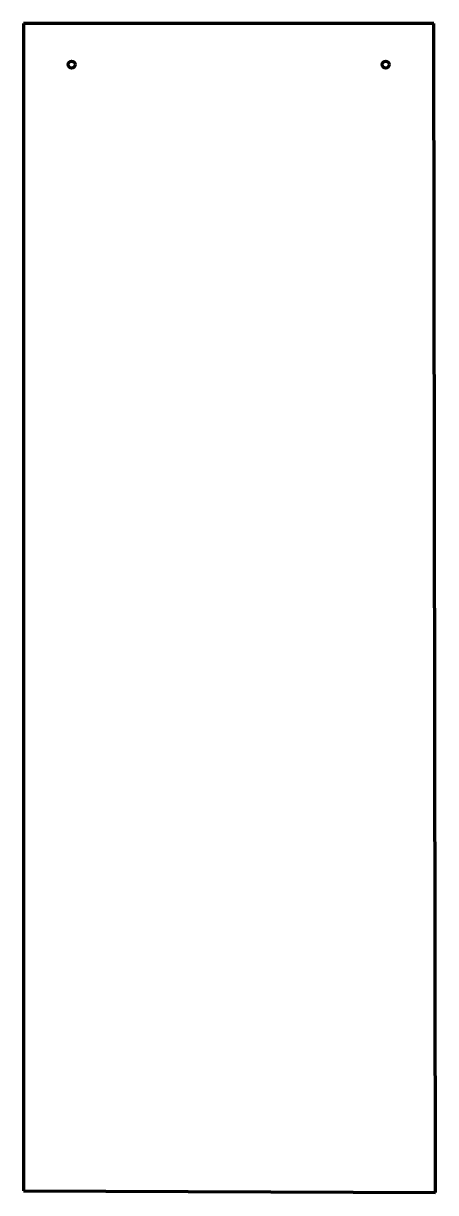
# Model space of a CAD drawing. Header units: inches. Extents: x 0 to 29.9, y 0 to 85.
import ezdxf

# ---------------------------------------------------------------- set-up
doc = ezdxf.new("R2010")
doc.units = ezdxf.units.IN
doc.header["$MEASUREMENT"] = 0
doc.layers.add('1', color=7, linetype='Continuous')

msp = doc.modelspace()

# ---------------------------------------------------------------- linework, layer by layer
at = {"color": 7, "lineweight": 90}
for p, q in [((0, 85), (0, 0.125)), ((29.8125, 85), (0, 85)), ((29.9375, 0), (29.8125, 85)), ((0, 0.125), (29.9375, 0))]:
    msp.add_line(p, q, dxfattribs=at)
at = {"layer": '1', "color": 1, "lineweight": 90}
for centre in [(3.5, 82), (26.3125, 82)]:
    msp.add_circle(centre, 0.25, dxfattribs=at)

doc.saveas('drawing.dxf')
